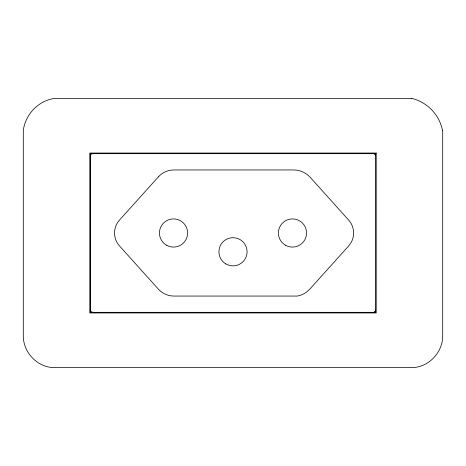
<?xml version="1.0" encoding="UTF-8"?>
<svg xmlns="http://www.w3.org/2000/svg" width="466" height="466" viewBox="0 0 466 466"><rect width="100%" height="100%" fill="white"/><g stroke="black" fill="none" stroke-linecap="round" stroke-linejoin="round"><path stroke-width="0.7" d="M92.664 153.669L90.404 153.669L90.404 312.331L375.59 312.331L375.596 153.669L90.404 153.669L90.404 312.331L92.664 312.331L92.285 312.29M375.514 155.061L375.596 153.669L373.918 153.733L374.932 154.223L375.596 155.551M375.514 310.938L373.918 312.267L375.59 312.331L375.59 310.449M90.486 155.061L91.068 154.223L92.542 153.669M373.918 312.267L374.46 312.08M373.458 312.331L373.33 312.331M411.303 98.419L54.697 98.419C38.521 100.47 25.193 114.519 23.3 130.602L23.3 335.398C22.956 352.348 37.554 367.849 54.697 367.581L411.303 367.581C428.446 367.849 443.044 352.348 442.7 335.398L442.7 130.602M90.486 310.938L91.068 311.777L92.542 312.331M373.33 153.669L373.458 153.669M91.534 312.074L92.151 312.267M373.918 153.733L374.466 153.926M411.344 98.262A41.48 41.48 0 0 1 442.543 130.637M376.219 153.046L376.219 312.954L89.781 312.954L89.781 153.046L376.219 153.046M158.341 176.905L119.529 220.028A19.391 19.391 0 0 0 119.529 245.978L158.341 289.101A21.011 21.011 0 0 0 173.958 296.056L297.302 296.056A22.083 22.083 0 0 0 306.197 292.328L309.82 289.101L348.632 245.978A19.397 19.397 0 0 0 348.632 220.028L309.82 176.905A22.024 22.024 0 0 0 293.761 169.95L173.958 169.95A21.011 21.011 0 0 0 158.341 176.905M166.409 245.151A14.085 14.085 0 0 0 187.617 233.093A14.085 14.085 0 0 0 166.572 220.756A14.085 14.085 0 0 0 166.409 245.151M225.876 263.931A14.085 14.085 0 0 0 247.085 251.873A14.085 14.085 0 0 0 226.039 239.536A14.085 14.085 0 0 0 225.876 263.931M285.343 245.151A14.085 14.085 0 0 0 306.552 233.093A14.085 14.085 0 0 0 285.507 220.756A14.085 14.085 0 0 0 285.343 245.151"/></g></svg>
